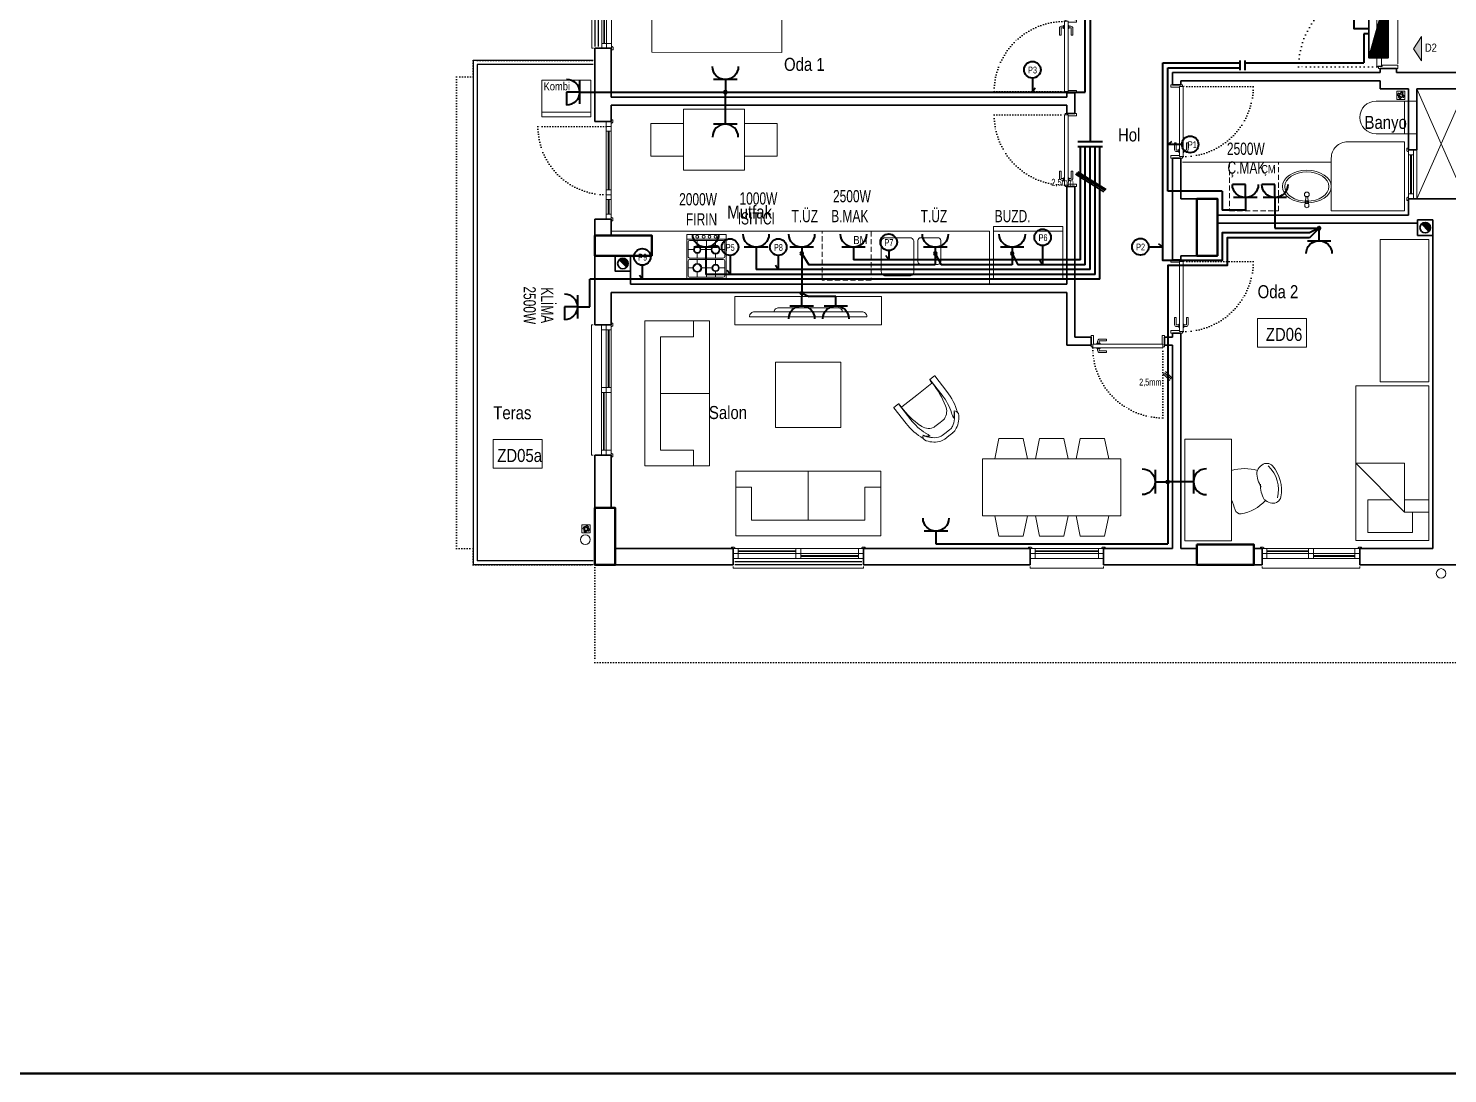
# Model space of a CAD drawing. Header units: millimetres. Extents: x 1852829 to 1882754, y -270850 to -231658.
# Drawn here: x 1856627 to 1858371, y -254055 to -252770 of the extents above; entities that cross this region are included whole.
import ezdxf
from ezdxf.enums import TextEntityAlignment as Align

# ---------------------------------------------------------------- set-up
doc = ezdxf.new("R2010")
doc.units = ezdxf.units.MM
for name, pattern in [('CONTINOUS', [0]), ('CONTINU', [0]), ('DOT', [0.25, 0, -0.25]), ('izdüşüm arka', [3.175, 0, -3.175]), ('izdüşüm ön', [9.525, 6.35, -3.175])]:
    doc.linetypes.add(name, pattern=pattern)
for name, color, linetype, lineweight in [('a_ba', 6, 'Continuous', 50), ('a_doğrama', 251, 'Continuous', 20), ('a_duvar', 251, 'Continuous', 35), ('a_görünüş', 32, 'Continuous', 25), ('a_görünüş_ince', 8, 'Continuous', 20), ('a_izdüşüm_arka', 251, 'izdüşüm arka', 30), ('a_izdüşüm_ön', 6, 'izdüşüm ön', 9), ('a_not_mahal', 253, 'Continuous', 5), ('a_not_misc', 144, 'Continuous', 5), ('a_not_text', 7, 'Continuous', 13), ('a_tefriş', 8, 'Continuous', 20), ('a_çerçeve_line', 7, 'Continuous', 50), ('Aydınlatma', 4, 'CONTINOUS', 35), ('m_yib', 65, 'Continuous', 20), ('Priz', 6, 'CONTINOUS', 40)]:
    doc.layers.add(name, color=color, linetype=linetype, lineweight=lineweight)
doc.styles.add('Grupcad', font='arial.ttf', dxfattribs={"width": 0.7})
doc.styles.add('OL', font='tsimplex.shx', dxfattribs={"width": 0.8, "height": 12})
doc.styles.get("Standard").update_dxf_attribs({"font": 'ARIALN.TTF'})

# ---------------------------------------------------------------- blocks, each defined once
blk = doc.blocks.new('K1')
at = {"layer": 'a_doğrama', "color": 251}
for points in [[(-17.5, -2.5), (-22, -2.5), (-22, 0), (2, 0), (2, -4), (-17.5, -4), (-17.5, -2.5)], [(-27.5, -93.1), (-25, -93.1)], [(-17.5, -97.5), (-22, -97.5), (-22, -100), (2, -100), (2, -96), (-17.5, -96), (-17.5, -97.5)], [(-14.5, -93.1), (-17, -93.1)]]:
    blk.add_lwpolyline(points, dxfattribs=at)
blk.add_lwpolyline([(-18, -14), (-18, -4), (-18, -3), (-22.5, -3), (-22.5, -2.5), (-22.5, -2), (-24, -2), (-24, -2.5), (-24, -12.5), (-24, -88), (-24, -97.5), (-24, -98), (-22.5, -98), (-22.5, -97.5), (-22.5, -97), (-18, -97), (-18, -96), (-18, -86.5)], close=True, dxfattribs=at)
for points in [[(-25, -91.1), (-27.5, -91.1, -0.414214), (-28, -90.6), (-28, -82.1), (-30, -82.1), (-30, -90.6)], [(-17, -91.1), (-14.5, -91.1, 0.414214), (-14, -90.6), (-14, -82.1), (-12, -82.1), (-12, -90.6)], [(-24, -94.1), (-24.5, -94.1, -0.414214), (-25, -93.6), (-25, -90.6, -0.414214), (-24.5, -90.1), (-24, -90.1)], [(-18, -94.1), (-17.5, -94.1, 0.414214), (-17, -93.6), (-17, -90.6, 0.414214), (-17.5, -90.1), (-18, -90.1)]]:
    blk.add_lwpolyline(points, format="xyb", dxfattribs=at)
for centre, start, end in [((-27.5, -90.6), 180, 270), ((-14.5, -90.6), 270, 0)]:
    blk.add_arc(centre, 2.5, start, end, dxfattribs=at)
at = {"layer": 'a_görünüş_ince', "color": 251}
blk.add_line((2, -6), (2, -94), dxfattribs=at)
at = {"layer": 'a_izdüşüm_arka', "color": 251, "linetype": 'DOT', "ltscale": 20}
blk.add_line((-24, -2), (-120, -2), dxfattribs=at)
blk.add_arc((-24, -2), 96, 180, 270, dxfattribs=at)
blk = doc.blocks.new('K2')
at = {"layer": 'a_doğrama', "color": 251, "linetype": 'Continuous'}
for p, q in [((-13, 88.1), (-13, 1.9)), ((-13, 88.1), (-8.5, 88.1)), ((-12, 90), (-12, 88.1)), ((-12, 90), (-10, 90)), ((-8.5, 88.1), (-8.5, 1.9)), ((-13, 1.9), (-8.5, 1.9)), ((-12, 0), (-12, 1.9)), ((-12, 0), (-10, 0))]:
    blk.add_line(p, q, dxfattribs=at)
for points in [[(0, 90), (2, 90), (2, 87), (-8.5, 87)], [(0, 0), (2, 0), (2, 3), (-8.5, 3)]]:
    blk.add_lwpolyline(points, dxfattribs=at)
at = {"layer": 'a_doğrama', "color": 251}
for points in [[(-14, 80.1), (-16.5, 80.1, 0.414214), (-17, 79.6), (-17, 71.1), (-19, 71.1), (-19, 79.6)], [(-13, 83.1), (-13.5, 83.1, 0.414214), (-14, 82.6), (-14, 79.6, 0.414214), (-13.5, 79.1), (-13, 79.1)], [(-8.5, 83.1), (-8, 83.1, -0.414214), (-7.5, 82.6), (-7.5, 79.6, -0.414214), (-8, 79.1), (-8.5, 79.1)], [(-7.5, 80.1), (-5, 80.1, -0.414214), (-4.5, 79.6), (-4.5, 71.1), (-2.5, 71.1), (-2.5, 79.6)]]:
    blk.add_lwpolyline(points, format="xyb", dxfattribs=at)
for points in [[(-16.5, 82.1), (-14, 82.1)], [(-5, 82.1), (-7.5, 82.1)]]:
    blk.add_lwpolyline(points, dxfattribs=at)
for centre, start, end in [((-16.5, 79.6), 90, 180), ((-5, 79.6), 0, 90)]:
    blk.add_arc(centre, 2.5, start, end, dxfattribs=at)
at = {"layer": 'a_izdüşüm_arka', "color": 251}
blk.add_lwpolyline([(-99.2, 1.9), (-13, 1.9)], dxfattribs=at)
blk.add_arc((-13, 1.9), 86.2, 90, 180, dxfattribs=at)
blk = doc.blocks.new('klozet')
at = {"layer": 'a_tefriş'}
blk.add_line((20, 0), (-20, 0), dxfattribs=at)
for points in [[(-20, 0), (-20, -15), (20, -15), (20, 0)], [(-20, -50), (-20, -15)], [(20, -50), (20, -15)]]:
    blk.add_lwpolyline(points, dxfattribs=at)
blk.add_arc((0, -50), 20, 180, 360, dxfattribs=at)
blk = doc.blocks.new('M1')
at = {"layer": 'a_doğrama', "linetype": 'Continuous'}
for p, q in [((-24, 6), (-30, 6)), ((-30, 0), (-30, 6)), ((-24, 0), (-30, 0)), ((-24, 0), (-24, 6)), ((30, 6), (24, 6)), ((24, 6), (24, 0)), ((30, 0), (30, 6)), ((30, 0), (24, 0))]:
    blk.add_line(p, q, dxfattribs=at)
at = {"layer": 'a_doğrama'}
for p, q in [((24, 3.5), (-24, 3.5)), ((24, 2.5), (-24, 2.5))]:
    blk.add_line(p, q, dxfattribs=at)
for points in [[(-28, -1), (-28, 0), (-32, 0), (-32, -2), (-29, -2)], [(28, -1), (28, 0), (32, 0), (32, -2), (29, -2)]]:
    blk.add_lwpolyline(points, close=True, dxfattribs=at)
at = {"layer": 'a_görünüş_ince'}
for p, q in [((24, 6), (-24, 6)), ((-24, 0), (24, 0))]:
    blk.add_line(p, q, dxfattribs=at)
blk = doc.blocks.new('160p')
at = {"layer": 'a_doğrama', "color": 251}
for points in [[(-6, -6), (-6, 0), (-12, 0), (-12, -6)], [(0, -6), (0, 0), (-6, 0), (-6, -6)], [(-6, -83), (-6, -77), (-12, -77), (-12, -83)], [(0, -83), (0, -77), (-6, -77), (-6, -83)], [(-6, -160), (-6, -154), (-12, -154), (-12, -160)], [(0, -160), (0, -154), (-6, -154), (-6, -160)]]:
    blk.add_lwpolyline(points, close=True, dxfattribs=at)
for points in [[(2, -1), (2, 2), (0, 2), (0, -2), (1, -2), (2, -1)], [(-9.5, -6), (-9.5, -77)], [(-8.5, -6), (-8.5, -77)], [(-3.5, -83), (-3.5, -154)], [(-2.5, -83), (-2.5, -154)], [(2, -159), (2, -162), (0, -162), (0, -158), (1, -158), (2, -159)]]:
    blk.add_lwpolyline(points, dxfattribs=at)
at = {"layer": 'a_görünüş_ince', "color": 251}
for points in [[(-22, -160), (-24, -160), (-24, 0), (-22, 0)], [(-12, -77), (-12, -6)], [(-6, -77), (-6, -6)], [(-6, -77), (-6, -6)], [(0, -77), (0, -6)], [(-12, -154), (-12, -83)], [(-6, -154), (-6, -83)], [(-6, -154), (-6, -83)], [(0, -154), (0, -83)]]:
    blk.add_lwpolyline(points, dxfattribs=at)
blk = doc.blocks.new('kapı_120_c_blok')
at = {"layer": 'a_doğrama', "color": 251}
for points in [[(-2, 119), (-2, 122), (0, 122), (0, 118), (-1, 118), (-2, 119)], [(2.5, 114), (2.5, 96)], [(3.5, 114), (3.5, 96)], [(2.5, 84), (2.5, 12)], [(3.5, 84), (3.5, 12)], [(-2, 1), (-2, -2), (0, -2), (0, 2), (-1, 2), (-2, 1)]]:
    blk.add_lwpolyline(points, dxfattribs=at)
for points in [[(0, 114), (6, 114), (6, 120), (0, 120)], [(0, 90), (6, 90), (6, 96), (0, 96)], [(0, 84), (6, 84), (6, 90), (0, 90)], [(0, 6), (6, 6), (6, 12), (0, 12)], [(0, 0), (6, 0), (6, 6), (0, 6)]]:
    blk.add_lwpolyline(points, close=True, dxfattribs=at)
at = {"layer": 'a_görünüş_ince', "color": 251}
for points in [[(0, 114), (0, 96)], [(6, 114), (6, 96)], [(0, 84), (0, 12)], [(6, 84), (6, 12)]]:
    blk.add_lwpolyline(points, dxfattribs=at)
at = {"layer": 'a_izdüşüm_arka', "color": 251}
blk.add_lwpolyline([(6, 6), (90, 6)], dxfattribs=at)
blk.add_arc((6, 6), 84, 0, 90, dxfattribs=at)
blk = doc.blocks.new('120_p_c_blok')
at = {"layer": 'a_doğrama'}
for points in [[(1, 2), (-2, 2), (-2, 0), (2, 0), (2, 1), (1, 2)], [(119, 2), (122, 2), (122, 0), (118, 0), (118, 1), (119, 2)], [(57, -2.5), (6, -2.5)], [(57, -3.5), (6, -3.5)], [(114, -8.5), (63, -8.5)], [(114, -9.5), (63, -9.5)]]:
    blk.add_lwpolyline(points, dxfattribs=at)
for points in [[(0, 0), (6, 0), (6, -6), (0, -6)], [(57, 0), (63, 0), (63, -6), (57, -6)], [(114, 0), (120, 0), (120, -6), (114, -6)], [(0, -6), (6, -6), (6, -12), (0, -12)], [(57, -6), (63, -6), (63, -12), (57, -12)], [(114, -6), (120, -6), (120, -12), (114, -12)]]:
    blk.add_lwpolyline(points, close=True, dxfattribs=at)
at = {"layer": 'a_görünüş_ince'}
for points in [[(6, 0), (57, 0)], [(63, 0), (114, 0)], [(6, -6), (57, -6)], [(6, -6), (57, -6)], [(6, -12), (57, -12)], [(63, -6), (114, -6)], [(63, -6), (114, -6)], [(63, -12), (114, -12)], [(0, -22), (0, -24), (120, -24), (120, -22)]]:
    blk.add_lwpolyline(points, dxfattribs=at)
blk = doc.blocks.new('90_p_c_blok')
at = {"layer": 'a_doğrama'}
for points in [[(1, 2), (-2, 2), (-2, 0), (2, 0), (2, 1), (1, 2)], [(89, 2), (92, 2), (92, 0), (88, 0), (88, 1), (89, 2)], [(84, -2.5), (6, -2.5)], [(84, -3.5), (6, -3.5)]]:
    blk.add_lwpolyline(points, dxfattribs=at)
for points in [[(0, 0), (6, 0), (6, -6), (0, -6)], [(0, -6), (6, -6), (6, -12), (0, -12)], [(84, 0), (90, 0), (90, -6), (84, -6)], [(84, -6), (90, -6), (90, -12), (84, -12)]]:
    blk.add_lwpolyline(points, close=True, dxfattribs=at)
at = {"layer": 'a_görünüş_ince'}
for points in [[(6, 0), (84, 0)], [(6, -6), (84, -6)], [(6, -6), (84, -6)], [(6, -12), (84, -12)], [(0, -22), (0, -24), (90, -24), (90, -22)]]:
    blk.add_lwpolyline(points, dxfattribs=at)
blk = doc.blocks.new('baca_müstakil')
at = {"layer": 'a_duvar'}
h = blk.add_hatch(color=256, dxfattribs=at)
h.dxf.hatch_style = 1
h.paths.add_polyline_path([(4.9, -4.9, 0.198912), (3, -9.5, 0.668179), (14.1, -14.1)])
blk.add_line((4.9, -4.9), (14.1, -14.1), dxfattribs=at)
blk.add_lwpolyline([(0, -19), (19, -19), (19, 0), (0, 0)], close=True, dxfattribs=at)
blk.add_circle((9.5, -9.5), 6.5, dxfattribs=at)
blk = doc.blocks.new('tefriş_koltuk_202x90')
at = {"layer": 'a_tefriş'}
for p, q in [((0, -90), (0, -22)), ((-79, -68), (-101, -68)), ((79, -68), (101, -68))]:
    blk.add_line(p, q, dxfattribs=at)
for points in [[(101, -90), (101, 0), (-101, 0), (-101, -90), (101, -90)], [(79, -68), (79, -22), (-79, -22), (-79, -68)]]:
    blk.add_lwpolyline(points, dxfattribs=at)
blk = doc.blocks.new('tefirş_tv')
at = {"layer": 'a_tefriş'}
for points in [[(35, 10), (35, 10, 0.414214), (30, 15), (-30, 15, 0.414214), (-35, 10), (-35, 10)], [(60, 4), (60, 5, 0.414214), (55, 10), (-55, 10, 0.414214), (-60, 5), (-60, 4)]]:
    blk.add_lwpolyline(points, format="xyb", close=True, dxfattribs=at)
blk = doc.blocks.new('berjer')
at = {"layer": 'a_tefriş'}
for p, q in [((-45.1, 45.1), (-49.5, 40.8)), ((-41.4, 41.4), (-45.7, 37.1)), ((-45.1, 45.1), (-40.8, 49.5)), ((-41.4, 41.4), (-37.1, 45.7)), ((-31.3, 31.3), (-26.8, 35.8)), ((26.1, 19), (8.8, 36.2)), ((-31.3, 31.3), (-35.8, 26.8)), ((21, 13.6), (3.6, 31)), ((26.1, 18.7), (21, 13.6)), ((0, 0), (-16.6, -16.6)), ((0, 0), (16.6, 16.6)), ((-19, -26.1), (-36.2, -8.8)), ((-13.6, -21), (-31, -3.6)), ((-18.7, -26.1), (-13.6, -21))]:
    blk.add_line(p, q, dxfattribs=at)
for centre, radius, start, end in [((-29.8, 38.5), 15.5, 107.9156, 135), ((-25, 27.7), 27.3, 71.2858, 110.6993), ((-19.2, 48.9), 5.5, 350.3156, 56.9936), ((-38.5, 29.8), 15.5, 135, 162.0844), ((-38.5, 29.8), 10.2, 135, 162.0844), ((-29.8, 38.5), 10.2, 107.9156, 135), ((-23.7, 18.5), 31.1, 71.4354, 107.3961), ((-21, 30), 8.21, 117.4936, 135.1057), ((-17.5, 23.2), 15.9, 57.4112, 117.4936), ((-18.6, 23.9), 24.6, 78.6027, 99.5819), ((18.9, 123.1), 85.7, 240.9454, 245.5445), ((-45.7, -18.5), 69.9, 45.0971, 65.3824), ((-44.9, -17.5), 76, 45, 66.6891), ((-53.9, -49.3), 97, 43.332, 62.3787), ((-27.4, 24.8), 27.6, 159.0996, 198.2964), ((-18.2, 23.5), 31.5, 162.3914, 198.167), ((-23.4, 18.3), 25.2, 169.88, 190.627), ((-123.1, -18.9), 85.7, 24.4555, 29.0546), ((-23.2, 17.5), 15.9, 152.5064, 212.5888), ((-30, 21), 8.21, 134.8943, 152.5064), ((26, 18.9), 0.2, 315, 45), ((-49, 19.1), 5.5, 213.0064, 279.6844), ((17.5, 44.9), 76, 203.7042, 225), ((18.5, 45.7), 69.9, 204.6176, 224.9029), ((49.3, 53.9), 97, 207.6213, 226.668), ((16.4, 16.9), 0.4, 315, 46.0366), ((110.8, 118.5), 138.4, 227.0869, 229.3484), ((20.8, 13.7), 0.2, 229.3484, 315), ((-16.9, -16.4), 0.4, 223.9634, 315), ((-118.5, -110.8), 138.4, 40.6516, 42.9131), ((-18.9, -26), 0.2, 225, 315), ((-13.7, -20.8), 0.2, 315, 40.6516)]:
    blk.add_arc(centre, radius, start, end, dxfattribs=at)
blk = doc.blocks.new('A$C2A0A03CE')
at = {"layer": 'a_tefriş'}
for p, q in [((-54, -24.3), (-54, 24.3)), ((-54, 24.3), (0, 24.3)), ((-48.6, 24.3), (-48.6, -24.3)), ((-46.8, 20.7), (-46.8, -20.7)), ((-27, 22.5), (-45, 22.5)), ((-35.6, 22.5), (-35.6, 15.7)), ((-25.2, -20.7), (-25.2, 20.7)), ((-23.4, -20.7), (-23.4, 20.7)), ((-21.6, 22.5), (-3.6, 22.5)), ((-13.1, 22.5), (-13.1, 14.8)), ((-1.8, 20.7), (-1.8, -20.7)), ((0, -24.3), (0, 24.3)), ((-40, 11.2), (-46.8, 11.2)), ((-25.2, 0), (-46.8, 0)), ((-35.6, 6.8), (-35.6, -7.7)), ((-25.2, 11.2), (-31, 11.2)), ((-16.6, 11.2), (-23.4, 11.2)), ((-1.8, 0), (-23.4, 0)), ((-13.1, 7.7), (-13.1, -6.8)), ((-1.8, 11.2), (-9.4, 11.2)), ((-39.1, -11.3), (-46.8, -11.3)), ((-35.6, -14.9), (-35.6, -22.5)), ((-25.2, -11.3), (-31.9, -11.3)), ((-17.5, -11.3), (-23.4, -11.3)), ((-13.1, -15.7), (-13.1, -22.5)), ((-1.8, -11.3), (-8.5, -11.3)), ((-54, -24.3), (0, -24.3)), ((-45, -22.5), (-27, -22.5)), ((-3.6, -22.5), (-21.6, -22.5))]:
    blk.add_line(p, q, dxfattribs=at)
for centre, radius in [((-51.4, 11.2), 1.8), ((-51.4, 3.7), 1.8), ((-35.6, 11.2), 5.4), ((-35.6, 11.2), 4.5), ((-13.1, 11.2), 4.5), ((-13.1, 11.2), 3.6), ((-51.4, -3.5), 1.8), ((-51.4, -11.3), 1.8), ((-35.6, -11.3), 4.5), ((-35.6, -11.3), 3.6), ((-13.1, -11.3), 5.4), ((-13.1, -11.3), 4.5)]:
    blk.add_circle(centre, radius, dxfattribs=at)
for centre, start, end in [((-45, 20.7), 90, 180), ((-27, 20.7), 0, 90), ((-21.6, 20.7), 90, 180), ((-3.6, 20.7), 0, 90), ((-45, -20.7), 180, 270), ((-27, -20.7), 270, 0), ((-21.6, -20.7), 180, 270), ((-3.6, -20.7), 270, 0)]:
    blk.add_arc(centre, 1.8, start, end, dxfattribs=at)
blk = doc.blocks.new('tefriş_yatak_çift')
at = {"layer": 'a_tefriş'}
for points in [[(-85, -5), (-85, -45), (-125, -45), (-125, -5)], [(80, -195), (80, -5), (-80, -5), (-80, -195)], [(85, -5), (85, -45), (125, -45), (125, -5)]]:
    blk.add_lwpolyline(points, close=True, dxfattribs=at)
for points in [[(-6.3, -40), (-6.3, -15), (-61.3, -15), (-61.3, -40)], [(35, -55), (65, -55), (65, -15), (10, -15), (10, -40)], [(-80, -40), (20, -40), (80, -100), (20, -100), (20, -40)], [(-80, -55), (20, -55)]]:
    blk.add_lwpolyline(points, dxfattribs=at)
blk = doc.blocks.new('tefriş_sandalye')
at = {"layer": 'a_tefriş'}
blk.add_line((0, -18), (0, 18), dxfattribs=at)
at = {"layer": 'a_tefriş', "extrusion": (0, 0, -1)}
for centre, major_axis, start_param, end_param in [((16, -34.3), (38.7, 38.7), 5.200723, 5.79406), ((48.7, 10.5), (13, -13), 2.664537, 2.7784), ((48.7, 10.5), (13, -13), 2.664537, 2.7784), ((48.7, 10.5), (13, -13), 2.7784, 3.245118), ((43.2, 17.3), (6.76, 6.76), 4.815914, 6.34704), ((16.9, -5.5), (28.8, 28.8), 6.26556, 7.321949), ((16.9, -5.5), (28.8, 28.8), 6.26556, 7.321949), ((17, -5.7), (31.4, -31.4), -1.506941, -0.587454), ((62.1, 15.1), (21.8, -21.8), 1.757107, 2.385975), ((62.1, 15.1), (21.8, -21.8), 1.757107, 2.385975), ((66.5, -1.2), (21.8, -21.8), 1.802816, 2.431683), ((66.5, -1.2), (21.8, -21.8), 1.802816, 2.431683), ((51.2, -12.6), (6.76, -6.76), -0.587454, 0.943672), ((-154, -79.7), (117.3, -117.3), -1.166716, -1.087708), ((11.1, -28.2), (4.99, -4.99), 0.687369, 2.053884), ((1.8, 18.5), (38.7, -38.7), -0.034473, 0.601946), ((52.6, -3.9), (13, -13), 1.410391, 1.524253), ((52.6, -3.9), (13, -13), 1.410391, 1.524253), ((52.6, -3.9), (13, 13), 2.514469, 2.981187)]:
    blk.add_ellipse(centre, major_axis=major_axis, ratio=1, start_param=start_param, end_param=end_param, dxfattribs=at)
blk = doc.blocks.new('tefriş_süzgeç')
at = {"layer": 'a_tefriş'}
for p, q in [((5, 0), (-5, 0)), ((-5, 0), (-5, -10)), ((5, -10), (5, 0)), ((-5, -10), (5, -10)), ((-3.6, -5.1), (-4.1, -5.1)), ((-2.6, -5.1), (-3.1, -5.1)), ((-2.5, -2.5), (-2.9, -2.2)), ((-2.6, -7.6), (-2.9, -7.9)), ((-2, -3.3), (-2.3, -3)), ((-1.9, -6.9), (-2.2, -7.2)), ((-1.6, -5.1), (-2.1, -5.1)), ((-1.2, -3.9), (-1.5, -3.6)), ((-1.2, -6.2), (-1.5, -6.5)), ((-0.2, -2.5), (-0.2, -2)), ((-0.1, -1.5), (-0.1, -1)), ((-0.1, -3), (-0.1, -3.5)), ((-0.1, -6.6), (-0.1, -7.1)), ((-0.1, -7.6), (-0.1, -8.1)), ((-0.1, -8.6), (-0.1, -9.1)), ((1, -4), (1.4, -3.6)), ((1.1, -6.2), (1.4, -6.5)), ((1.5, -5.1), (2, -5.1)), ((1.7, -3.3), (2.1, -2.9)), ((1.8, -6.9), (2.1, -7.2)), ((2.5, -2.5), (2.8, -2.2)), ((2.5, -5.1), (3, -5.1)), ((2.5, -7.5), (2.8, -7.9)), ((3.5, -5.1), (4, -5.1))]:
    blk.add_line(p, q, dxfattribs=at)
for centre, radius, start, end in [((-0.1, -5.1), 4.06, 134.2896, 180), ((-0.1, -5.1), 3.56, 134.2896, 180), ((-0.1, -5.1), 3.06, 180, 225), ((-0.1, -5.1), 4.06, 225, 270), ((-0.1, -5.1), 2.56, 180, 225), ((-0.1, -5.1), 3.56, 225, 270), ((-0.4, -4.4), 2.4, 84.5943, 143.2016), ((-0.1, -5.1), 2.06, 134.2896, 180), ((-0.1, -5), 2.44, 90.343, 138.1212), ((-0.1, -5.1), 1.56, 134.2896, 180), ((-0.1, -5.1), 2.06, 225, 270), ((-0.1, -5.1), 1.56, 225, 270), ((-0.1, -5.1), 4.06, 45, 90), ((-0.1, -5.1), 3.56, 45, 90), ((-0.1, -5.1), 2.06, 45, 90), ((-0.1, -5.1), 1.56, 45, 90), ((-0.1, -5.1), 2.56, 270, 315.7104), ((-0.1, -5.1), 3.06, 270, 315.7104), ((-0.1, -5.1), 1.56, 314.2896, 360), ((-0.1, -5.1), 2.06, 314.2896, 360), ((-0.1, -5.1), 2.56, 360, 45), ((-0.1, -5.1), 3.06, 360, 45), ((-0.1, -5.1), 3.56, 314.2896, 360), ((-0.1, -5.1), 4.06, 314.2896, 360)]:
    blk.add_arc(centre, radius, start, end, dxfattribs=at)
blk = doc.blocks.new('KAT PANOSU')
at = {"layer": 'Aydınlatma', "linetype": 'CONTINU'}
h = blk.add_hatch(dxfattribs=at)
h.set_pattern_fill('ANSI31', color=2)
h.set_pattern_definition([(45, (274.5771, -113244.44112), (-0.08838834765, 0.08838834765), [])])
h.paths.add_polyline_path([(41.5, 11.9), (-41.5, -11.9), (41.5, -11.9)])
at = {"layer": 'Aydınlatma', "color": 2, "linetype": 'CONTINU'}
blk.add_line((-41.5, -11.9), (41.5, 11.9), dxfattribs=at)
blk.add_line((-41.5, -11.9), (41.5, 11.9), dxfattribs=at)
blk.add_line((-41.5, -11.9), (41.5, 11.9), dxfattribs=at)
blk.add_line((-41.5, -11.9), (41.5, 11.9), dxfattribs=at)
blk.add_line((-41.5, -11.9), (41.5, 11.9), dxfattribs=at)
blk.add_line((-41.5, -11.9), (41.5, 11.9), dxfattribs=at)
blk.add_lwpolyline([(-41.5, -11.9), (-41.5, 11.9), (41.5, 11.9), (41.5, -11.9)], close=True, dxfattribs=at)
blk.add_lwpolyline([(-41.5, -11.9), (-41.5, 11.9), (41.5, 11.9), (41.5, -11.9)], close=True, dxfattribs=at)
blk.add_lwpolyline([(-41.5, -11.9), (-41.5, 11.9), (41.5, 11.9), (41.5, -11.9)], close=True, dxfattribs=at)
blk.add_lwpolyline([(-41.5, -11.9), (-41.5, 11.9), (41.5, 11.9), (41.5, -11.9)], close=True, dxfattribs=at)
blk.add_lwpolyline([(-41.5, -11.9), (-41.5, 11.9), (41.5, 11.9), (41.5, -11.9)], close=True, dxfattribs=at)
blk.add_lwpolyline([(-41.5, -11.9), (-41.5, 11.9), (41.5, 11.9), (41.5, -11.9)], close=True, dxfattribs=at)
blk = doc.blocks.new('priz')
at = {"layer": 'Priz', "color": 6, "linetype": 'CONTINU'}
blk.add_line((-14.4, 0), (14.4, 0), dxfattribs=at)
blk.add_arc((0, 15.9), 15.9, 180, 0, dxfattribs=at)
blk = doc.blocks.new('Kapaklı Priz')
at = {"layer": 'Priz', "color": 6, "linetype": 'CONTINU'}
for p, q in [((-14.4, 0), (14.4, 0)), ((0, 0), (0, 15.9)), ((0, 15.9), (15.9, 15.9))]:
    blk.add_line(p, q, dxfattribs=at)
blk.add_arc((0, 15.9), 15.9, 180, 0, dxfattribs=at)
blk = doc.blocks.new('BUAT (Enerji)')
at = {"layer": 'Priz', "linetype": 'CONTINU'}
h = blk.add_hatch(color=256, dxfattribs=at)
edge = h.paths.add_edge_path()
edge.add_arc((0, 0), 1.75, 0, 360)
blk.add_circle((0, 0), 1.75, dxfattribs=at)

msp = doc.modelspace()

# ---------------------------------------------------------------- hatches: boundary and pattern name
at = {"layer": 'a_not_misc'}
h = msp.add_hatch(color=256, dxfattribs=at)
h.dxf.hatch_style = 1
h.paths.add_polyline_path([(1858338.7, -252780), (1858328.7, -252795), (1858338.7, -252810)])

# ---------------------------------------------------------------- linework, layer by layer
at = {"layer": 'a_ba', "color": 253}
for points in [[(1858062.7, -253049.4), (1858087.7, -253049.4), (1858087.7, -252979.4), (1858062.7, -252979.4)], [(1857322.7, -253024.4), (1857322.7, -253049.4), (1857392.7, -253049.4), (1857392.7, -253024.4)], [(1857322.7, -253429.4), (1857347.7, -253429.4), (1857347.7, -253359.4), (1857322.7, -253359.4)], [(1858062.7, -253404.4), (1858062.7, -253429.4), (1858132.7, -253429.4), (1858132.7, -253404.4)]]:
    msp.add_lwpolyline(points, close=True, dxfattribs=at)
at = {"layer": 'a_duvar'}
for p, q in [((1857322.7, -252794.4), (1857322.7, -252809.4)), ((1857342.8, -252794.4), (1857322.7, -252794.4)), ((1857322.7, -252809.4), (1857322.7, -252884.4)), ((1857342.7, -252854.4), (1857342.8, -252794.4)), ((1858287.7, -252824.4), (1858032.7, -252824.4)), ((1858032.7, -252824.4), (1858032.7, -252839.4)), ((1858287.7, -252819.4), (1858287.7, -252824.4)), ((1858307.7, -252824.4), (1858307.7, -252819.4)), ((1858427.7, -252824.4), (1858307.7, -252824.4)), ((1858042.7, -252834.4), (1858287.7, -252834.4)), ((1858042.7, -252834.4), (1858042.7, -252839.4)), ((1858287.7, -252834.4), (1858287.7, -252844.4)), ((1858287.7, -252844.4), (1858322.7, -252844.4)), ((1858322.7, -252844.4), (1858322.7, -252919.4)), ((1858332.7, -252844.4), (1858392.7, -252844.4)), ((1858332.7, -252919.4), (1858332.7, -252844.4)), ((1857902.7, -252854.4), (1857342.7, -252854.4)), ((1857902.7, -252849.4), (1857902.7, -252854.4)), ((1857912.7, -252874.4), (1857912.7, -252849.4)), ((1857342.7, -252864.4), (1857902.7, -252864.4)), ((1857342.7, -252884.4), (1857342.7, -252864.4)), ((1857902.7, -252864.4), (1857902.7, -252874.4)), ((1858032.7, -252929.4), (1858032.7, -253054.4)), ((1858042.7, -252929.4), (1858042.7, -252979.4)), ((1857902.7, -252964.4), (1857902.7, -253084.4)), ((1857912.7, -253149.4), (1857912.7, -252964.4)), ((1858062.7, -252979.4), (1858042.7, -252979.4)), ((1858402.7, -252979.4), (1858322.7, -252979.4)), ((1858322.7, -252979.4), (1858322.7, -252999.4)), ((1858322.7, -252999.4), (1858087.7, -252999.4)), ((1857322.7, -253004.4), (1857322.7, -253134.4)), ((1857342.7, -253024.4), (1857342.7, -253004.4)), ((1858087.7, -253009.4), (1858333.7, -253009.4)), ((1858339.7, -253009.4), (1858346.7, -253009.4)), ((1858352.7, -253009.4), (1858352.7, -253409.4)), ((1858042.7, -253049.4), (1858062.7, -253049.4)), ((1858042.7, -253049.4), (1858042.7, -253054.4)), ((1857902.7, -253084.4), (1857366.7, -253084.4)), ((1857342.7, -253134.4), (1857342.7, -253094.4)), ((1857342.7, -253094.4), (1857902.7, -253094.4)), ((1857902.7, -253094.4), (1857902.7, -253159.4)), ((1857932.7, -253149.4), (1857912.7, -253149.4)), ((1858032.7, -253149.4), (1858022.7, -253149.4)), ((1858032.7, -253144.4), (1858032.7, -253149.4)), ((1858042.7, -253144.4), (1858042.7, -253409.4)), ((1857902.7, -253159.4), (1857932.7, -253159.4)), ((1858022.7, -253159.4), (1858032.7, -253159.4)), ((1858032.7, -253159.4), (1858032.7, -253409.4)), ((1857322.7, -253294.4), (1857322.7, -253409.4)), ((1857342.7, -253359.4), (1857342.7, -253294.4)), ((1857492.7, -253409.4), (1857347.7, -253409.4)), ((1857857.7, -253409.4), (1857652.7, -253409.4)), ((1858032.7, -253409.4), (1857947.7, -253409.4)), ((1858062.7, -253409.4), (1858042.7, -253409.4)), ((1858142.7, -253409.4), (1858132.7, -253409.4)), ((1858142.7, -253429.4), (1858142.7, -253409.4)), ((1858352.7, -253409.4), (1858262.7, -253409.4)), ((1858262.7, -253409.4), (1858262.7, -253429.4)), ((1857322.7, -253429.4), (1857492.7, -253429.4)), ((1857652.7, -253429.4), (1857857.7, -253429.4)), ((1857947.7, -253429.4), (1858142.7, -253429.4)), ((1858262.7, -253429.4), (1858462.7, -253429.4))]:
    msp.add_line(p, q, dxfattribs=at)
for points in [[(1858287.7, -252819.4), (1858307.7, -252819.4)], [(1858042.7, -252839.4), (1858032.7, -252839.4)], [(1857902.7, -252849.4), (1857912.7, -252849.4)], [(1857902.7, -252874.4), (1857912.7, -252874.4)], [(1857322.7, -252884.4), (1857342.7, -252884.4)], [(1858042.7, -252929.4), (1858032.7, -252929.4)], [(1858322.7, -252919.4), (1858332.7, -252919.4)], [(1857902.7, -252964.4), (1857912.7, -252964.4)], [(1857322.7, -253004.4), (1857342.7, -253004.4)], [(1857366.7, -253068.4), (1857366.7, -253084.4)], [(1858032.7, -253054.4), (1858042.7, -253054.4)], [(1857342.7, -253134.4), (1857322.7, -253134.4)], [(1857932.7, -253149.4), (1857932.7, -253159.4)], [(1858022.7, -253149.4), (1858022.7, -253159.4)], [(1858032.7, -253144.4), (1858042.7, -253144.4)], [(1857342.7, -253294.4), (1857322.7, -253294.4)], [(1857492.7, -253429.4), (1857492.7, -253409.4)], [(1857652.7, -253429.4), (1857652.7, -253409.4)], [(1857857.7, -253409.4), (1857857.7, -253429.4)], [(1857947.7, -253409.4), (1857947.7, -253429.4)]]:
    msp.add_lwpolyline(points, dxfattribs=at)
at = {"layer": 'a_görünüş', "color": 251}
for points in [[(1857322.7, -252636.4), (1857322.7, -252792.4)], [(1857326.7, -252636.4), (1857326.7, -252792.4)], [(1857320.7, -252809.4), (1857173.2, -252809.4), (1857173.2, -253429.4)], [(1857320.7, -252814.4), (1857178.2, -252814.4), (1857178.2, -253424.4)], [(1857320.7, -253429.4), (1857173.2, -253429.4)], [(1857320.7, -253424.4), (1857178.2, -253424.4)], [(1857650.7, -253425.4), (1857494.7, -253425.4)], [(1857650.7, -253429.4), (1857494.7, -253429.4)]]:
    msp.add_lwpolyline(points, dxfattribs=at)
at = {"layer": 'a_görünüş_ince'}
msp.add_line((1858332.7, -252979.4), (1858332.7, -252919.4), dxfattribs=at)
at = {"layer": 'a_izdüşüm_arka'}
msp.add_lwpolyline([(1857322.7, -252809.4), (1857173.2, -252809.4), (1857173.2, -252829.4), (1857152.7, -252829.4), (1857152.7, -253409.4), (1857173.2, -253409.4), (1857173.2, -253429.4), (1857322.7, -253429.4), (1857322.7, -253549.4), (1859402.7, -253549.4), (1859402.7, -253429.4), (1859552.3, -253429.4), (1859552.3, -253409.4), (1859572.7, -253409.4), (1859572.7, -252829.4), (1859552.3, -252829.4), (1859552.3, -252809.4), (1859402.7, -252809.4)], dxfattribs=at)
at = {"layer": 'a_izdüşüm_ön', "color": 251}
for points in [[(1858102.7, -252994.4), (1858162.7, -252994.4), (1858162.7, -252934.4), (1858102.7, -252934.4)], [(1857662.2, -253019.4), (1857662.2, -253079.4), (1857602.2, -253079.4), (1857602.2, -253019.4)]]:
    msp.add_lwpolyline(points, close=True, dxfattribs=at)
at = {"layer": 'a_not_mahal'}
for points in [[(1858197.2, -253126.6), (1858137.2, -253126.6), (1858137.2, -253161.6), (1858197.2, -253161.6)], [(1857257.9, -253275.4), (1857197.9, -253275.4), (1857197.9, -253310.4), (1857257.9, -253310.4)]]:
    msp.add_lwpolyline(points, close=True, dxfattribs=at)
at = {"layer": 'a_not_misc'}
msp.add_lwpolyline([(1858338.7, -252780), (1858328.7, -252795), (1858338.7, -252810), (1858338.7, -252780)], close=True, dxfattribs=at)
for points in [[(1858392.7, -252844.4), (1858332.7, -252979.4)], [(1858332.7, -252844.4), (1858392.7, -252979.4)]]:
    msp.add_lwpolyline(points, dxfattribs=at)
at = {"layer": 'a_tefriş', "lineweight": 20}
for p, q in [((1857257.6, -252833.8), (1857317.6, -252833.8)), ((1857257.6, -252878.8), (1857257.6, -252833.8)), ((1857317.6, -252833.8), (1857317.6, -252878.8)), ((1857317.6, -252872.8), (1857257.6, -252872.8)), ((1857317.6, -252878.8), (1857257.6, -252878.8))]:
    msp.add_line(p, q, dxfattribs=at)
at = {"layer": 'a_tefriş'}
for p, q in [((1858195.2, -252987.9), (1858195.6, -252983.7)), ((1858195.9, -252982.7), (1858196.6, -252977.4)), ((1858196.4, -252983.9), (1858196.4, -252985.4)), ((1858198.8, -252977.4), (1858199.5, -252982.7)), ((1858199.1, -252985.4), (1858199.1, -252983.9)), ((1858199.8, -252983.7), (1858200.2, -252987.9)), ((1858196.4, -252985.4), (1858199.1, -252985.4)), ((1857342.7, -253019.4), (1857807.7, -253019.4))]:
    msp.add_line(p, q, dxfattribs=at)
for points in [[(1857506.7, -252944.4), (1857506.7, -252869.4), (1857431.7, -252869.4), (1857431.7, -252944.4)], [(1857431.7, -252926.9), (1857431.7, -252886.9), (1857391.7, -252886.9), (1857391.7, -252926.9)], [(1857546.7, -252926.9), (1857506.7, -252926.9), (1857506.7, -252886.9), (1857546.7, -252886.9)], [(1858287.7, -253204.4), (1858347.7, -253204.4), (1858347.7, -253029.4), (1858287.7, -253029.4)], [(1857494.9, -253134.4), (1857494.9, -253099.4), (1857674.9, -253099.4), (1857674.9, -253134.4)], [(1857544.9, -253260.4), (1857624.9, -253260.4), (1857624.9, -253180.4), (1857544.9, -253180.4)], [(1858257.7, -253209.4), (1858257.7, -253399.4), (1858347.7, -253399.4), (1858347.7, -253209.4)], [(1858105.1, -253399.9), (1858047.7, -253399.9), (1858047.7, -253274.9), (1858105.1, -253274.9)], [(1857969.2, -253369), (1857799.2, -253369), (1857799.2, -253299), (1857969.2, -253299)]]:
    msp.add_lwpolyline(points, close=True, dxfattribs=at)
msp.add_lwpolyline([(1858317.7, -252994.4), (1858227.7, -252994.4), (1858227.7, -252929.4, -0.414214), (1858247.7, -252909.4), (1858317.7, -252909.4)], format="xyb", close=True, dxfattribs=at)
for points in [[(1858044.7, -252934.4), (1858227.7, -252934.4)], [(1857897.7, -253078.4), (1857897.7, -253013.4), (1857812.7, -253013.4), (1857812.7, -253078.4), (1857897.7, -253078.4), (1857897.7, -253019.4), (1857812.7, -253019.4)], [(1857807.7, -253019.4), (1857807.7, -253084.4)], [(1857814.2, -253299), (1857819.2, -253274), (1857849.2, -253274), (1857854.2, -253299)], [(1857864.2, -253299), (1857869.2, -253274), (1857899.2, -253274), (1857904.2, -253299)], [(1857914.2, -253299), (1857919.2, -253274), (1857949.2, -253274), (1857954.2, -253299)], [(1858347.7, -253364.4), (1858317.7, -253364.4), (1858257.7, -253304.4), (1858317.7, -253304.4), (1858317.7, -253364.4)], [(1858302.7, -253349.4), (1858272.7, -253349.4), (1858272.7, -253389.4), (1858327.7, -253389.4), (1858327.7, -253364.4)], [(1858347.7, -253349.4), (1858317.7, -253349.4)], [(1857814.2, -253369), (1857819.2, -253394), (1857849.2, -253394), (1857854.2, -253369)], [(1857864.2, -253369), (1857869.2, -253394), (1857899.2, -253394), (1857904.2, -253369)], [(1857914.2, -253369), (1857919.2, -253394), (1857949.2, -253394), (1857954.2, -253369)]]:
    msp.add_lwpolyline(points, dxfattribs=at)
for points in [[(1857714.7, -253069.2, -0.414214), (1857709.7, -253074.2), (1857679.7, -253074.2, -0.414214), (1857674.7, -253069.2), (1857674.7, -253032.2, -0.414214), (1857679.7, -253027.2), (1857709.7, -253027.2, -0.414214), (1857714.7, -253032.2), (1857714.7, -253069.2)], [(1857747.7, -253056.6, -0.414214), (1857744.2, -253060.1), (1857723.2, -253060.1, -0.414214), (1857719.7, -253056.6), (1857719.7, -253030.7, -0.414214), (1857723.2, -253027.2), (1857744.2, -253027.2, -0.414214), (1857747.7, -253030.7), (1857747.7, -253056.6)]]:
    msp.add_lwpolyline(points, format="xyb", dxfattribs=at)
msp.add_circle((1858197.7, -252974.2), 3, dxfattribs=at)
msp.add_circle((1858197.7, -252974.2), 3, dxfattribs=at)
for centre, radius, start, end in [((1858197.7, -252983.9), 2.11, 147.229, 174.8304), ((1858197.7, -252983.9), 2.11, 32.771, 147.229), ((1858197.7, -252983.9), 1.36, 0, 180), ((1858197.7, -252977.6), 1.12, 7.1389, 172.8611), ((1858197.7, -252983.9), 2.11, 5.1696, 32.771), ((1858197.7, -252987.9), 2.5, 180, 0)]:
    msp.add_arc(centre, radius, start, end, dxfattribs=at)
for major_axis in [(30, 0), (27, 0)]:
    msp.add_ellipse((1858197.7, -252964.4), major_axis=major_axis, ratio=0.666667, dxfattribs=at)
at = {"layer": 'a_çerçeve_line'}
msp.add_lwpolyline([(1872123.9, -254054.6), (1872123.9, -251054.6), (1853005.4, -251054.6), (1853005.4, -254054.6)], close=True, dxfattribs=at)
at = {"layer": 'Aydınlatma'}
for p, q in [((1857860.4, -252848.4), (1857863.9, -252843.1)), ((1858026.7, -252912.6), (1858031.9, -252909.1)), ((1858020.7, -253038.4), (1858015.5, -253034.8)), ((1857683.9, -253054.4), (1857680.4, -253049.1)), ((1857488.9, -253072.4), (1857485.4, -253067.1)), ((1857548.1, -253066.4), (1857544.6, -253061.1)), ((1857873, -253060.4), (1857869.5, -253055.1)), ((1857381, -253078.4), (1857377.5, -253073.1))]:
    msp.add_line(p, q, dxfattribs=at)
at = {"layer": 'Aydınlatma', "color": 3}
for p, q in [((1857913.4, -252949.1), (1857948.4, -252970.9)), ((1857914.8, -252947.7), (1857949.8, -252969.4)), ((1857916.2, -252946.2), (1857951.2, -252968)), ((1858022.6, -253193.3), (1858030.8, -253201.2)), ((1858024, -253191.8), (1858032.2, -253199.7)), ((1858021.2, -253194.7), (1858029.5, -253202.6))]:
    msp.add_line(p, q, dxfattribs=at)
at = {"layer": 'm_yib'}
for centre in [(1857311, -253398.3), (1858362.7, -253439.9)]:
    msp.add_circle(centre, 5.92, dxfattribs=at)
at = {"layer": 'Priz'}
for p, q in [((1857925.4, -252848.4), (1857925.4, -252716.4)), ((1858273.7, -252770.6), (1858267.7, -252770.6)), ((1858273.7, -252776.6), (1858267.7, -252776.6)), ((1858115.7, -252821.4), (1858115.7, -252809.4)), ((1858121.7, -252821.4), (1858121.7, -252809.4)), ((1857319.5, -252848.4), (1857925.4, -252848.4)), ((1857916.4, -252909.2), (1857946.4, -252909.2)), ((1857916.4, -252915.2), (1857946.4, -252915.2)), ((1857919.4, -253054.4), (1857919.4, -252915.2)), ((1857925.4, -253060.4), (1857925.4, -252915.2)), ((1857931.4, -253066.4), (1857931.4, -252915.2)), ((1857937.4, -253072.4), (1857937.4, -252915.2)), ((1857943.4, -253078.4), (1857943.4, -252915.2)), ((1858093.7, -252969.9), (1858026.7, -252969.9)), ((1858093.7, -252969.9), (1858093.7, -252993.4)), ((1858122.1, -252993.4), (1858093.7, -252993.4)), ((1858158.4, -253015.4), (1858212.7, -253015.4)), ((1858212.7, -253015.4), (1858200.8, -253021.4)), ((1858212.7, -253015.4), (1858200.8, -253027.4)), ((1857576.9, -253046.7), (1857585.8, -253060.4)), ((1857741.1, -253046.7), (1857748.1, -253060.4)), ((1857835.6, -253046.7), (1857842.6, -253060.4)), ((1857316.7, -253112.2), (1857316.7, -253078.4)), ((1857576.9, -253095.5), (1857586.1, -253099.4)), ((1857618.9, -253099.4), (1857586.1, -253099.4)), ((1857741.9, -253403.4), (1858026.7, -253403.4))]:
    msp.add_line(p, q, dxfattribs=at)
at = {"layer": 'Priz', "linetype": 'CONTINU'}
for p, q in [((1858267.7, -252776.6), (1858267.7, -252812.4)), ((1858020.7, -252812.4), (1858115.7, -252812.4)), ((1858026.7, -252818.4), (1858115.7, -252818.4)), ((1858026.7, -252969.9), (1858026.7, -252818.4)), ((1858121.7, -252812.4), (1858267.7, -252812.4)), ((1857483.1, -252832.8), (1857483.1, -252848.4)), ((1857303.9, -252848.4), (1857319.5, -252848.4)), ((1857483.1, -252887.7), (1857483.1, -252848.4)), ((1858122.1, -252977.8), (1858122.1, -252993.4)), ((1858158.4, -252977.8), (1858158.4, -253015.4)), ((1858212.7, -253030.9), (1858212.7, -253015.4)), ((1857458.9, -253038.8), (1857458.9, -253072.4)), ((1857520.8, -253038.8), (1857520.8, -253066.4)), ((1857576.9, -253038.8), (1857576.9, -253099.4)), ((1857640.6, -253038.8), (1857640.6, -253054.4)), ((1857741.1, -253038.8), (1857741.1, -253060.4)), ((1857835.6, -253038.8), (1857835.6, -253054.4)), ((1857835.6, -253038.8), (1857835.6, -253060.4)), ((1857931.4, -253066.4), (1857520.8, -253066.4)), ((1857741.1, -253060.4), (1857585.8, -253060.4)), ((1857919.4, -253054.4), (1857640.6, -253054.4)), ((1857835.6, -253060.4), (1857748.1, -253060.4)), ((1857925.4, -253060.4), (1857842.6, -253060.4)), ((1857943.4, -253078.4), (1857316.7, -253078.4)), ((1857937.4, -253072.4), (1857458.9, -253072.4)), ((1857576.9, -253111), (1857576.9, -253099.4)), ((1857618.9, -253111), (1857618.9, -253099.4)), ((1857301.2, -253112.2), (1857316.7, -253112.2)), ((1858011.2, -253327.1), (1858026.7, -253327.1)), ((1858058.3, -253327.1), (1858026.7, -253327.1)), ((1857741.9, -253387.8), (1857741.9, -253403.4))]:
    msp.add_line(p, q, dxfattribs=at)
at = {"layer": 'Priz', "color": 4, "linetype": 'CONTINU'}
for p, q in [((1857860.4, -252831.1), (1857860.4, -252848.4)), ((1858044, -252912.6), (1858026.7, -252912.6)), ((1857488.9, -253049.1), (1857488.9, -253072.4)), ((1857548.1, -253049.1), (1857548.1, -253066.4)), ((1857683.9, -253043.1), (1857683.9, -253054.4)), ((1857873, -253037.1), (1857873, -253060.4)), ((1858003.4, -253038.4), (1858020.7, -253038.4)), ((1857381, -253061.1), (1857381, -253078.4))]:
    msp.add_line(p, q, dxfattribs=at)
at = {"layer": 'Priz'}
for points in [[(1858273.7, -252770.6), (1858255.7, -252770.6), (1858255.7, -252722.4), (1858105.7, -252722.4), (1858105.7, -252722.4), (1857931.4, -252722.4), (1857931.4, -252909.2)], [(1858200.8, -253021.4), (1858093.7, -253021.4), (1858093.7, -253055.4), (1858020.7, -253055.4), (1858020.7, -252812.4)], [(1858200.8, -253027.4), (1858099.7, -253027.4), (1858099.7, -253061.4), (1858026.7, -253061.4), (1858026.7, -253403.4)]]:
    msp.add_lwpolyline(points, dxfattribs=at)
at = {"layer": 'Priz', "color": 4, "linetype": 'CONTINU'}
for centre in [(1857860.4, -252820.8), (1858054.3, -252912.6), (1857873, -253026.8), (1857488.9, -253038.8), (1857548.1, -253038.8), (1857683.9, -253032.8), (1857993.2, -253038.4), (1857381, -253050.8)]:
    msp.add_circle(centre, 10.2, dxfattribs=at)

# ---------------------------------------------------------------- block references
at = {"rotation": 180}
msp.add_blockref('kapı_120_c_blok', (1857342.7, -252884.4), dxfattribs=at)
for name, p in [('90_p_c_blok', (1857857.7, -253409.4)), ('120_p_c_blok', (1858142.7, -253409.4))]:
    msp.add_blockref(name, p)
at = {"layer": 'a_doğrama', "rotation": 270}
msp.add_blockref('M1', (1858322.7, -252949.4), dxfattribs=at)
at = {"layer": 'a_duvar', "xscale": -1}
for name, p, rotation in [('160p', (1857343.1, -252794.4), 180), ('baca_müstakil', (1858333.7, -253005.4), 90), ('baca_müstakil', (1857347.7, -253049.4), 90), ('160p', (1857342.7, -253294.4), 180), ('160p', (1857652.7, -253409.4), 270)]:
    msp.add_blockref(name, p, dxfattribs=dict(at, rotation=rotation))
at = {"layer": 'a_izdüşüm_arka', "ltscale": 5, "xscale": -1}
for name, p, rotation in [('K1', (1858307.6, -252819.4), 180.0007963121094), ('K2', (1857912.7, -252874.4), 180.0007963121093)]:
    msp.add_blockref(name, p, dxfattribs=dict(at, rotation=rotation))
at = {"layer": 'a_izdüşüm_arka', "ltscale": 5}
for p, rotation in [((1857912.7, -252849.4), 359.9992036878907), ((1858032.7, -252839.4), 179.9992036878907), ((1858032.7, -253054.4), 179.9992036878907), ((1858022.7, -253149.4), 89.99920368789071)]:
    msp.add_blockref('K2', p, dxfattribs=dict(at, rotation=rotation))
at = {"layer": 'a_tefriş', "extrusion": (0, 0, -1), "xscale": -1, "zscale": -1, "rotation": 0.0301700967464047}
msp.add_blockref('tefriş_yatak_çift', (-1857472.7, -252604.4), dxfattribs=at)
at = {"layer": 'a_tefriş', "color": 113, "xscale": -1, "rotation": 269.9992036605381}
msp.add_blockref('klozet', (1858332.7, -252879.4), dxfattribs=at)
at = {"layer": 'a_tefriş'}
for p, rotation in [((1858308.3, -252852.2), 89.99999999999993), ((1857306.9, -253385.1), 89.99999999999991)]:
    msp.add_blockref('tefriş_süzgeç', p, dxfattribs=dict(at, rotation=rotation))
at = {"layer": 'a_tefriş', "color": 113, "rotation": 270.0007963271045}
msp.add_blockref('A$C2A0A03CE', (1857459.9, -253077.5), dxfattribs=at)
at = {"layer": 'a_tefriş', "extrusion": (0, 0, -1), "xscale": -1.2, "rotation": 1.667793902981884e-06}
msp.add_blockref('tefirş_tv', (-1857584.9, -253128.4), dxfattribs=at)
at = {"layer": 'a_tefriş', "lineweight": -3, "extrusion": (-1.23544e-31, 2.24181e-16, -1), "xscale": 0.8823529411764706, "yscale": 0.8823529411764706, "zscale": -0.8823529411764706, "rotation": 270}
msp.add_blockref('tefriş_koltuk_202x90', (-1857384, -253218.7), dxfattribs=at)
at = {"layer": 'a_tefriş', "xscale": -1, "rotation": 262.9867329583022}
msp.add_blockref('berjer', (1857718.3, -253220.6), dxfattribs=at)
at = {"layer": 'a_tefriş', "lineweight": -3, "extrusion": (-2.24181e-16, -1.09817e-31, -1), "xscale": 0.8823529411764706, "yscale": 0.8823529411764706, "zscale": -0.8823529411764706, "rotation": 180}
msp.add_blockref('tefriş_koltuk_202x90', (-1857584.9, -253393.7), dxfattribs=at)
at = {"layer": 'a_tefriş'}
msp.add_blockref('tefriş_sandalye', (1858105.1, -253331.4), dxfattribs=at)
at = {"layer": 'Aydınlatma', "linetype": 'CONTINU', "xscale": -1, "rotation": 90}
msp.add_blockref('KAT PANOSU', (1858285.6, -252764.6), dxfattribs=at)
at = {"layer": 'Aydınlatma', "xscale": -1, "rotation": 90}
for p in [(1857303.9, -252848.4), (1857301.2, -253112.2)]:
    msp.add_blockref('Kapaklı Priz', p, dxfattribs=at)
at = {"layer": 'Aydınlatma', "xscale": -1}
for p in [(1858122.1, -252977.8), (1858158.4, -252977.8)]:
    msp.add_blockref('Kapaklı Priz', p, dxfattribs=at)
at = {"layer": 'Priz', "linetype": 'CONTINU', "xscale": -1}
for p in [(1857483.1, -252832.8), (1857458.9, -253038.8), (1857520.8, -253038.8), (1857576.9, -253038.8), (1857640.6, -253038.8), (1857741.1, -253038.8), (1857835.6, -253038.8), (1857741.9, -253387.8)]:
    msp.add_blockref('priz', p, dxfattribs=at)
at = {"layer": 'Priz', "color": 4, "linetype": 'CONTINU', "xscale": -1}
for p in [(1857483.1, -252848.4), (1858212.7, -253015.4), (1857576.9, -253046.7), (1857741.1, -253046.7), (1857835.6, -253046.7), (1858026.7, -253327.1)]:
    msp.add_blockref('BUAT (Enerji)', p, dxfattribs=at)
at = {"layer": 'Priz', "linetype": 'CONTINU'}
for p, rotation in [((1857483.1, -252887.7), 180), ((1858058.3, -253327.1), 270)]:
    msp.add_blockref('priz', p, dxfattribs=dict(at, rotation=rotation))
at = {"layer": 'Priz', "linetype": 'CONTINU', "xscale": -1}
for p, rotation in [((1858212.7, -253030.9), 180), ((1857576.9, -253111), 180), ((1857618.9, -253111), 180), ((1858011.2, -253327.1), 90)]:
    msp.add_blockref('priz', p, dxfattribs=dict(at, rotation=rotation))
at = {"layer": 'Priz', "color": 4, "linetype": 'CONTINU', "rotation": 270}
msp.add_blockref('BUAT (Enerji)', (1857576.9, -253095.5), dxfattribs=at)

# ---------------------------------------------------------------- texts
at = {"layer": 'a_not_mahal'}
for s, height, p in [('Oda 1', 16, (1857555.2, -252822.2)), ('Kombi', 10, (1857259.7, -252846.2)), ('Banyo', 16, (1858268.6, -252893.5)), ('Hol', 16, (1857965.6, -252908.9)), ('ÇM', 10, (1858141.6, -252948)), ('Mutfak', 16, (1857485.4, -253003.7)), ('BM', 10, (1857640.4, -253035.1)), ('Oda 2', 16, (1858137.2, -253101.6)), ('Teras', 16, (1857197.9, -253250.4)), ('Salon', 16, (1857462.9, -253250.1))]:
    msp.add_text(s, height=height, dxfattribs=at).set_placement(p)
for s, p in [('ZD06', (1858169.7, -253154.1)), ('ZD05a', (1857230.3, -253302.9))]:
    msp.add_text(s, height=16, rotation=360, dxfattribs=at).set_placement(p, align=Align.CENTER)
at = {"layer": 'a_not_text'}
msp.add_text('D2', height=10, dxfattribs=at).set_placement((1858342.8, -252798.7))
at = {"layer": 'Priz', "color": 4, "linetype": 'CONTINU', "style": 'OL', "width": 0.7}
for s, p in [('P3', (1857855.1, -252825.4)), ('P1', (1858051.5, -252917.2)), ('P5', (1857483.6, -253043.4)), ('P8', (1857542.8, -253043.4)), ('P7', (1857678.6, -253037.4)), ('P6', (1857868, -253031.4)), ('P2', (1857987.9, -253042.9)), ('P9', (1857376, -253055.4))]:
    msp.add_text(s, height=8.4, dxfattribs=at).set_placement(p)
at = {"layer": 'Priz', "color": 4, "linetype": 'CONTINU', "style": 'Grupcad', "width": 0.7}
for s, p in [('2500W', (1858099.5, -252917.9)), ('Ç.MAK', (1858100.2, -252941.1)), ('2000W', (1857426.3, -252980)), ('1000W', (1857500.5, -252979)), ('2500W', (1857615.4, -252976.2)), ('FIRIN', (1857434.7, -253004.6)), ('ISITICI', (1857498.3, -253003.5)), ('T.ÜZ', (1857564.4, -253000.7)), ('B.MAK', (1857613.2, -253000.7)), ('T.ÜZ', (1857723.1, -253000.7)), ('BUZD.', (1857814.1, -253000.7))]:
    msp.add_text(s, height=15, dxfattribs=at).set_placement(p, align=Align.MIDDLE_LEFT)
at = {"layer": 'Priz', "color": 3, "linetype": 'CONTINU', "style": 'OL', "width": 0.7}
for p in [(1857883.8, -252963.3), (1857991.6, -253208.9)]:
    msp.add_text('2,5mm', height=8.4, dxfattribs=at).set_placement(p)
at = {"layer": 'Priz', "color": 4, "linetype": 'CONTINU', "style": 'Grupcad', "width": 0.7}
for s, p in [('2500W', (1857242.6, -253087.1)), ('KLİMA', (1857264.2, -253088.2))]:
    msp.add_text(s, height=15, rotation=270, dxfattribs=at).set_placement(p, align=Align.MIDDLE_LEFT)

doc.saveas('drawing.dxf')
